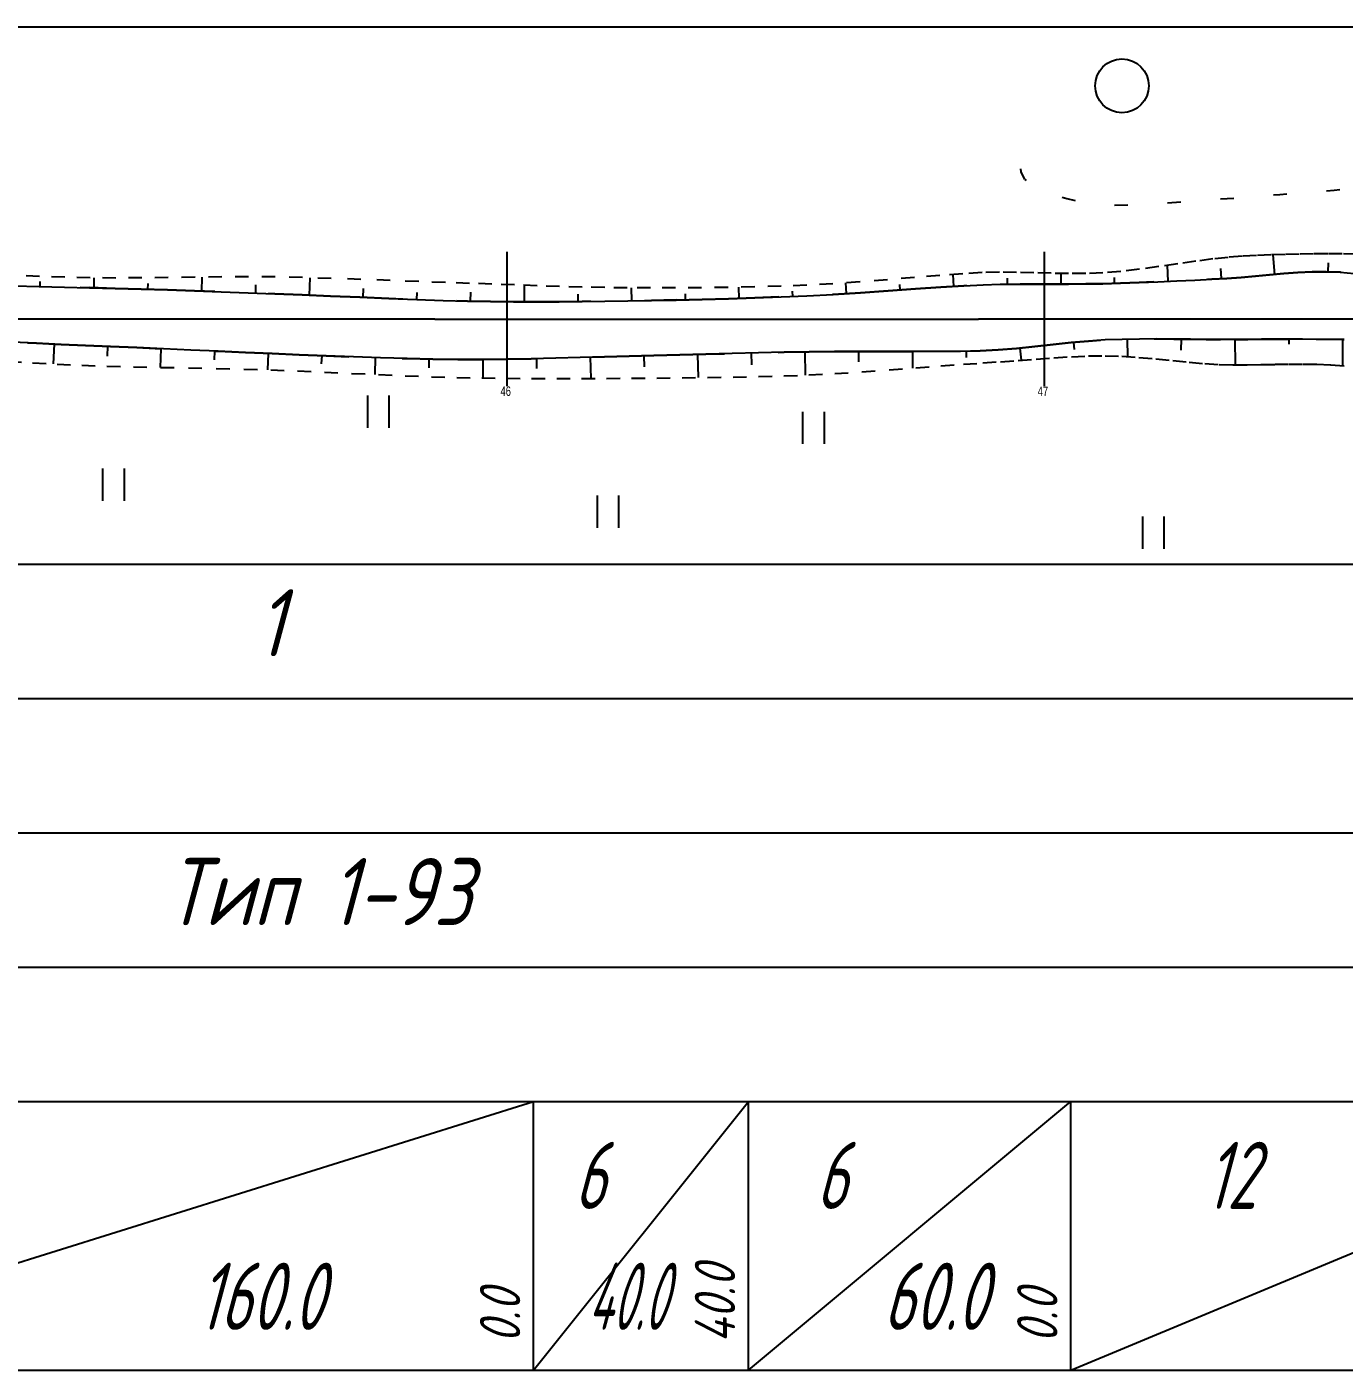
# Model space of a CAD drawing. Extents: x 2172 to 5772, y -842 to -248.
# Drawn here: x 3458.71 to 3507.75, y -664.04 to -614.04 of the extents above; entities that cross this region are included whole.
import ezdxf

# ---------------------------------------------------------------- set-up
doc = ezdxf.new("R2010")
doc.units = 0
doc.header["$MEASUREMENT"] = 0
doc.linetypes.add('CONTI', pattern=[0])
doc.linetypes.add('STROT', pattern=[1.7, 0.5, -1.2])
doc.layers.get('0').update_dxf_attribs({"linetype": 'CONTINUOUS'})
for name, color, linetype in [('DEFAULT', 7, 'CONTI'), ('OTKOSDEFAULT', 32, 'CONTI'), ('SIT_LDEFAULT', 7, 'CONTI'), ('USLZNDEFAULT', 7, 'CONTI'), ('ОТМЕТКИ_КЮВЕТОВ', 7, 'CONTINUOUS')]:
    doc.layers.add(name, color=color, linetype=linetype)
doc.styles.add('SHRFT', font='TXT', dxfattribs={"width": 8.75})
doc.styles.add('ГОСТ', font='gost.TTF', dxfattribs={"oblique": 15, "height": 1})

# ---------------------------------------------------------------- blocks, each defined once
blk = doc.blocks.new('BL_2011')
at = {"color": 0}
for p, q in [((0, 0), (0, 6)), ((4, 0), (4, 6))]:
    blk.add_line(p, q, dxfattribs=at)
blk = doc.blocks.new('BL_2004')
at = {"color": 0}
blk.add_circle((0, 0), 5, dxfattribs=at)

msp = doc.modelspace()

# ---------------------------------------------------------------- linework, layer by layer
at = {"linetype": 'Continuous'}
for p, q in [((3396.596, -614.043), (4356.596, -614.043)), ((3396.596, -634.043), (4356.596, -634.043)), ((3396.596, -639.043), (4356.596, -639.043)), ((3396.596, -644.043), (4356.596, -644.043)), ((3396.596, -649.043), (4356.596, -649.043)), ((3396.596, -654.043), (4356.596, -654.043)), ((3396.596, -664.043), (4356.596, -664.043))]:
    msp.add_line(p, q, dxfattribs=at)
at = {"layer": 'DEFAULT', "color": 12, "linetype": 'CONTI'}
for p, q in [((3476.596, -627.421), (3476.596, -622.421)), ((3496.596, -627.422), (3496.596, -622.421)), ((3473.905, -624.922), (3494.136, -624.922)), ((3496.741, -624.921), (3494.136, -624.921)), ((3499.346, -624.921), (3496.741, -624.921)), ((3501.951, -624.921), (3499.346, -624.921)), ((3504.556, -624.921), (3501.951, -624.921)), ((3507.161, -624.921), (3504.556, -624.921)), ((3509.766, -624.921), (3507.161, -624.921))]:
    msp.add_line(p, q, dxfattribs=at)
for points in [[(3458.867, -624.921, 0), (3457.312, -624.921, 0)], [(3460.572, -624.922, 0), (3458.867, -624.921, 0)], [(3462.424, -624.921, 0), (3460.572, -624.922, 0)], [(3464.424, -624.921, 0), (3462.424, -624.921, 0)], [(3466.572, -624.921, 0), (3464.424, -624.921, 0)], [(3468.869, -624.922, 0), (3466.572, -624.921, 0)], [(3471.312, -624.921, 0), (3468.869, -624.922, 0)], [(3473.905, -624.922, 0), (3471.312, -624.921, 0)]]:
    msp.add_polyline3d(points, dxfattribs=at)
at = {"layer": 'OTKOSDEFAULT', "color": 32, "linetype": 'STROT'}
for p, q in [((3506.612, -622.494, 42.45), (3506.083, -622.501, 42.441)), ((3507.14, -622.492, 42.459), (3506.612, -622.494, 42.45)), ((3507.676, -622.495, 42.461), (3507.14, -622.492, 42.459)), ((3508.227, -622.508, 42.463), (3507.676, -622.495, 42.461)), ((3500.85, -622.968, 42.386), (3500.137, -623.066, 42.383)), ((3501.557, -622.865, 42.389), (3500.85, -622.968, 42.386)), ((3502.237, -622.767, 42.392), (3501.557, -622.865, 42.389)), ((3502.87, -622.683, 42.395), (3502.237, -622.767, 42.392)), ((3503.437, -622.622, 42.398), (3502.87, -622.683, 42.395)), ((3503.965, -622.583, 42.406), (3503.437, -622.622, 42.398)), ((3504.493, -622.55, 42.415), (3503.965, -622.583, 42.406)), ((3505.023, -622.527, 42.424), (3504.493, -622.55, 42.415)), ((3505.552, -622.511, 42.433), (3505.023, -622.527, 42.424)), ((3506.083, -622.501, 42.441), (3505.552, -622.511, 42.433)), ((3459.181, -623.329, 42.212), (3458.231, -623.288, 42.207)), ((3460.128, -623.365, 42.217), (3459.181, -623.329, 42.212)), ((3461.072, -623.386, 42.222), (3460.128, -623.365, 42.217)), ((3462.022, -623.392, 42.221), (3461.072, -623.386, 42.222)), ((3462.993, -623.386, 42.219), (3462.022, -623.392, 42.221)), ((3463.977, -623.374, 42.218), (3462.993, -623.386, 42.219)), ((3464.971, -623.36, 42.216), (3463.977, -623.374, 42.218)), ((3465.969, -623.348, 42.215), (3464.971, -623.36, 42.216)), ((3466.965, -623.345, 42.214), (3465.969, -623.348, 42.215)), ((3467.952, -623.353, 42.212), (3466.965, -623.345, 42.214)), ((3468.972, -623.374, 42.218), (3467.952, -623.353, 42.212)), ((3470.045, -623.406, 42.223), (3468.972, -623.374, 42.218)), ((3471.146, -623.443, 42.229), (3470.045, -623.406, 42.223)), ((3472.239, -623.483, 42.235), (3471.146, -623.443, 42.229)), ((3473.299, -623.522, 42.241), (3472.239, -623.483, 42.235)), ((3490.758, -623.457, 42.353), (3489.73, -623.538, 42.346)), ((3491.76, -623.372, 42.359), (3490.758, -623.457, 42.353)), ((3492.704, -623.293, 42.366), (3491.76, -623.372, 42.359)), ((3493.555, -623.23, 42.371), (3492.704, -623.293, 42.366)), ((3494.275, -623.189, 42.376), (3493.555, -623.23, 42.371)), ((3494.916, -623.176, 42.376), (3494.275, -623.189, 42.376)), ((3495.56, -623.182, 42.376), (3494.916, -623.176, 42.376)), ((3496.204, -623.198, 42.376), (3495.56, -623.182, 42.376)), ((3496.847, -623.216, 42.376), (3496.204, -623.198, 42.376)), ((3497.491, -623.229, 42.376), (3496.847, -623.216, 42.376)), ((3498.133, -623.227, 42.376), (3497.491, -623.229, 42.376)), ((3498.773, -623.201, 42.377), (3498.133, -623.227, 42.376)), ((3499.437, -623.146, 42.38), (3498.773, -623.201, 42.377)), ((3500.137, -623.066, 42.383), (3499.437, -623.146, 42.38)), ((3474.29, -623.56, 42.246), (3473.299, -623.522, 42.241)), ((3475.187, -623.59, 42.251), (3474.29, -623.56, 42.246)), ((3476.027, -623.618, 42.256), (3475.187, -623.59, 42.251)), ((3476.866, -623.648, 42.261), (3476.027, -623.618, 42.256)), ((3477.705, -623.678, 42.267), (3476.866, -623.648, 42.261)), ((3478.544, -623.706, 42.272), (3477.705, -623.678, 42.267)), ((3479.383, -623.73, 42.277), (3478.544, -623.706, 42.272)), ((3480.222, -623.748, 42.283), (3479.383, -623.73, 42.277)), ((3481.061, -623.757, 42.288), (3480.222, -623.748, 42.283)), ((3481.933, -623.76, 42.294), (3481.061, -623.757, 42.288)), ((3482.861, -623.76, 42.3), (3481.933, -623.76, 42.294)), ((3483.828, -623.754, 42.307), (3482.861, -623.76, 42.3)), ((3484.816, -623.743, 42.314), (3483.828, -623.754, 42.307)), ((3485.81, -623.725, 42.32), (3484.816, -623.743, 42.314)), ((3486.791, -623.699, 42.327), (3485.81, -623.725, 42.32)), ((3487.745, -623.663, 42.333), (3486.791, -623.699, 42.327)), ((3488.714, -623.611, 42.34), (3487.745, -623.663, 42.333)), ((3489.73, -623.538, 42.346), (3488.714, -623.611, 42.34)), ((3458.008, -626.488, 41.884), (3458.924, -626.545, 41.875)), ((3494.959, -626.506, 42.138), (3495.62, -626.458, 42.155)), ((3495.62, -626.458, 42.155), (3496.285, -626.406, 42.172)), ((3496.285, -626.406, 42.172), (3496.946, -626.359, 42.189)), ((3496.946, -626.359, 42.189), (3497.597, -626.319, 42.205)), ((3497.597, -626.319, 42.205), (3498.235, -626.293, 42.222)), ((3498.235, -626.293, 42.222), (3498.853, -626.286, 42.237)), ((3498.853, -626.286, 42.237), (3499.471, -626.305, 42.228)), ((3499.471, -626.305, 42.228), (3500.105, -626.346, 42.218)), ((3500.105, -626.346, 42.218), (3500.74, -626.403, 42.208)), ((3500.74, -626.403, 42.208), (3501.37, -626.464, 42.198)), ((3501.37, -626.464, 42.198), (3501.982, -626.525, 42.188)), ((3458.924, -626.545, 41.875), (3459.838, -626.599, 41.867)), ((3459.838, -626.599, 41.867), (3460.752, -626.641, 41.859)), ((3460.752, -626.641, 41.859), (3461.692, -626.672, 41.873)), ((3461.692, -626.672, 41.873), (3462.677, -626.695, 41.888)), ((3462.677, -626.695, 41.888), (3463.691, -626.717, 41.903)), ((3463.691, -626.717, 41.903), (3464.726, -626.736, 41.918)), ((3464.726, -626.736, 41.918), (3465.764, -626.758, 41.934)), ((3465.764, -626.758, 41.934), (3466.791, -626.783, 41.949)), ((3466.791, -626.783, 41.949), (3467.796, -626.814, 41.964)), ((3467.796, -626.814, 41.964), (3468.791, -626.851, 41.976)), ((3468.791, -626.851, 41.976), (3469.794, -626.896, 41.989)), ((3469.794, -626.896, 41.989), (3470.802, -626.941, 42.002)), ((3470.802, -626.941, 42.002), (3471.805, -626.985, 42.015)), ((3471.805, -626.985, 42.015), (3472.796, -627.028, 42.028)), ((3486.897, -627.033, 42.077), (3487.829, -626.998, 42.078)), ((3487.829, -626.998, 42.078), (3488.788, -626.949, 42.085)), ((3488.788, -626.949, 42.085), (3489.792, -626.886, 42.091)), ((3489.792, -626.886, 42.091), (3490.808, -626.813, 42.098)), ((3490.808, -626.813, 42.098), (3491.801, -626.738, 42.105)), ((3491.801, -626.738, 42.105), (3492.737, -626.665, 42.111)), ((3492.737, -626.665, 42.111), (3493.582, -626.601, 42.116)), ((3493.582, -626.601, 42.116), (3494.303, -626.552, 42.121)), ((3494.303, -626.552, 42.121), (3494.959, -626.506, 42.138)), ((3501.982, -626.525, 42.188), (3502.564, -626.575, 42.179)), ((3502.564, -626.575, 42.179), (3503.106, -626.608, 42.171)), ((3503.106, -626.608, 42.171), (3503.626, -626.622, 42.189)), ((3503.626, -626.622, 42.189), (3504.147, -626.623, 42.207)), ((3504.147, -626.623, 42.207), (3504.667, -626.615, 42.225)), ((3504.667, -626.615, 42.225), (3505.187, -626.604, 42.244)), ((3505.187, -626.604, 42.244), (3505.708, -626.597, 42.262)), ((3505.708, -626.597, 42.262), (3506.227, -626.593, 42.28)), ((3506.227, -626.593, 42.28), (3506.742, -626.603, 42.298)), ((3506.742, -626.603, 42.298), (3507.257, -626.626, 42.299)), ((3507.257, -626.626, 42.299), (3507.77, -626.663, 42.3)), ((3472.796, -627.028, 42.028), (3473.769, -627.064, 42.04)), ((3473.769, -627.064, 42.04), (3474.714, -627.091, 42.052)), ((3474.714, -627.091, 42.052), (3475.645, -627.11, 42.055)), ((3475.645, -627.11, 42.055), (3476.573, -627.122, 42.057)), ((3476.573, -627.122, 42.057), (3477.504, -627.129, 42.06)), ((3477.504, -627.129, 42.06), (3478.435, -627.13, 42.063)), ((3478.435, -627.13, 42.063), (3479.365, -627.13, 42.066)), ((3479.365, -627.13, 42.066), (3480.295, -627.127, 42.068)), ((3480.295, -627.127, 42.068), (3481.225, -627.12, 42.071)), ((3481.225, -627.12, 42.071), (3482.162, -627.113, 42.072)), ((3482.162, -627.113, 42.072), (3483.106, -627.106, 42.073)), ((3483.106, -627.106, 42.073), (3484.056, -627.095, 42.074)), ((3484.056, -627.095, 42.074), (3485.006, -627.081, 42.075)), ((3485.006, -627.081, 42.075), (3485.954, -627.06, 42.076)), ((3485.954, -627.06, 42.076), (3486.897, -627.033, 42.077))]:
    msp.add_line(p, q, dxfattribs=at)
at = {"layer": 'OTKOSDEFAULT', "color": 32}
for p, q in [((3501.198, -623.513), (3501.171, -622.921)), ((3505.175, -623.256), (3505.113, -622.524)), ((3507.164, -623.16), (3507.172, -622.827)), ((3461.211, -623.756), (3461.221, -623.387)), ((3465.224, -623.879), (3465.242, -623.358)), ((3469.231, -624.028), (3469.257, -623.383)), ((3493.222, -623.704), (3493.195, -623.256)), ((3495.217, -623.623), (3495.214, -623.401)), ((3497.212, -623.617), (3497.212, -623.223)), ((3499.206, -623.59), (3499.199, -623.378)), ((3500.821, -623.53, 42.385), (3501.52, -623.498, 42.401)), ((3501.52, -623.498, 42.401), (3502.195, -623.466, 42.417)), ((3502.195, -623.466, 42.417), (3502.824, -623.435, 42.432)), ((3502.824, -623.435, 42.432), (3503.389, -623.404, 42.445)), ((3503.188, -623.414), (3503.165, -623.035)), ((3503.389, -623.404, 42.445), (3503.918, -623.368, 42.458)), ((3503.918, -623.368, 42.458), (3504.448, -623.322, 42.471)), ((3504.448, -623.322, 42.471), (3504.978, -623.273, 42.483)), ((3504.978, -623.273, 42.483), (3505.507, -623.227, 42.496)), ((3505.507, -623.227, 42.496), (3506.033, -623.187, 42.509)), ((3506.033, -623.187, 42.509), (3506.558, -623.162, 42.521)), ((3506.558, -623.162, 42.521), (3507.079, -623.157, 42.533)), ((3507.079, -623.157, 42.533), (3507.601, -623.179, 42.524)), ((3507.601, -623.179, 42.524), (3508.13, -623.226, 42.514)), ((3458.233, -623.685, 42.11), (3459.173, -623.706, 42.103)), ((3459.173, -623.706, 42.103), (3460.109, -623.728, 42.097)), ((3459.201, -623.706), (3459.204, -623.518)), ((3460.109, -623.728, 42.097), (3461.046, -623.752, 42.09)), ((3461.046, -623.752, 42.09), (3461.994, -623.778, 42.097)), ((3461.994, -623.778, 42.097), (3462.963, -623.806, 42.103)), ((3462.963, -623.806, 42.103), (3463.95, -623.836, 42.11)), ((3463.219, -623.813), (3463.225, -623.598)), ((3463.95, -623.836, 42.11), (3464.949, -623.869, 42.116)), ((3464.949, -623.869, 42.116), (3465.95, -623.905, 42.123)), ((3465.95, -623.905, 42.123), (3466.949, -623.941, 42.129)), ((3466.949, -623.941, 42.129), (3467.939, -623.978, 42.136)), ((3467.229, -623.952), (3467.24, -623.649)), ((3467.939, -623.978, 42.136), (3468.954, -624.017, 42.139)), ((3471.232, -624.113), (3471.246, -623.78)), ((3473.232, -624.193), (3473.241, -623.936)), ((3475.23, -624.251), (3475.237, -623.923)), ((3477.232, -624.274), (3477.234, -623.661)), ((3479.233, -624.266), (3479.231, -623.996)), ((3481.233, -624.243), (3481.225, -623.759)), ((3483.232, -624.203), (3483.226, -623.981)), ((3485.232, -624.15), (3485.218, -623.736)), ((3487.23, -624.076), (3487.221, -623.88)), ((3488.723, -624.005, 42.287), (3489.747, -623.94, 42.286)), ((3489.228, -623.973), (3489.203, -623.575)), ((3489.747, -623.94, 42.286), (3490.782, -623.87, 42.284)), ((3490.782, -623.87, 42.284), (3491.794, -623.799, 42.283)), ((3491.225, -623.839), (3491.211, -623.63)), ((3491.794, -623.799, 42.283), (3492.743, -623.734, 42.282)), ((3492.743, -623.734, 42.282), (3493.596, -623.681, 42.281)), ((3493.596, -623.681, 42.281), (3494.312, -623.644, 42.28)), ((3494.312, -623.644, 42.28), (3494.948, -623.625, 42.288)), ((3494.948, -623.625, 42.288), (3495.584, -623.617, 42.296)), ((3495.584, -623.617, 42.296), (3496.22, -623.616, 42.304)), ((3496.22, -623.616, 42.304), (3496.857, -623.616, 42.312)), ((3496.857, -623.616, 42.312), (3497.495, -623.617, 42.32)), ((3497.495, -623.617, 42.32), (3498.131, -623.613, 42.328)), ((3498.131, -623.613, 42.328), (3498.767, -623.602, 42.336)), ((3498.767, -623.602, 42.336), (3499.427, -623.583, 42.351)), ((3499.427, -623.583, 42.351), (3500.118, -623.557, 42.368)), ((3500.118, -623.557, 42.368), (3500.821, -623.53, 42.385)), ((3468.954, -624.017, 42.139), (3470.019, -624.061, 42.143)), ((3470.019, -624.061, 42.143), (3471.102, -624.107, 42.146)), ((3471.102, -624.107, 42.146), (3472.182, -624.153, 42.15)), ((3472.182, -624.153, 42.15), (3473.228, -624.193, 42.153)), ((3473.228, -624.193, 42.153), (3474.215, -624.226, 42.157)), ((3474.215, -624.226, 42.157), (3475.118, -624.25, 42.16)), ((3475.118, -624.25, 42.16), (3475.971, -624.264, 42.16)), ((3475.971, -624.264, 42.16), (3476.822, -624.273, 42.159)), ((3476.822, -624.273, 42.159), (3477.674, -624.275, 42.159)), ((3477.674, -624.275, 42.159), (3478.526, -624.272, 42.159)), ((3478.526, -624.272, 42.159), (3479.379, -624.266, 42.159)), ((3479.379, -624.266, 42.159), (3480.231, -624.257, 42.159)), ((3480.231, -624.257, 42.159), (3481.083, -624.245, 42.159)), ((3481.083, -624.245, 42.159), (3481.963, -624.23, 42.176)), ((3481.963, -624.23, 42.176), (3482.89, -624.211, 42.194)), ((3482.89, -624.211, 42.194), (3483.85, -624.189, 42.213)), ((3483.85, -624.189, 42.213), (3484.832, -624.161, 42.232)), ((3484.832, -624.161, 42.232), (3485.817, -624.131, 42.251)), ((3485.817, -624.131, 42.251), (3486.793, -624.095, 42.27)), ((3486.793, -624.095, 42.27), (3487.748, -624.055, 42.288)), ((3487.748, -624.055, 42.288), (3488.723, -624.005, 42.287)), ((3459.067, -625.819, 42), (3458.154, -625.779, 42)), ((3459.982, -625.86, 42), (3459.067, -625.819, 42)), ((3459.722, -625.848), (3459.69, -626.589)), ((3460.894, -625.898, 42), (3459.982, -625.86, 42)), ((3461.83, -625.938, 42.005), (3460.894, -625.898, 42)), ((3461.712, -625.934), (3461.696, -626.303)), ((3462.802, -625.981, 42.01), (3461.83, -625.938, 42.005)), ((3463.8, -626.026, 42.015), (3462.802, -625.981, 42.01)), ((3496.241, -625.941, 42.243), (3495.557, -626.009, 42.227)), ((3495.681, -625.997), (3495.724, -626.45)), ((3496.919, -625.867, 42.258), (3496.241, -625.941, 42.243)), ((3497.586, -625.797, 42.273), (3496.919, -625.867, 42.258)), ((3498.235, -625.736, 42.288), (3497.586, -625.797, 42.273)), ((3497.674, -625.79), (3497.7, -626.053)), ((3498.862, -625.696, 42.302), (3498.235, -625.736, 42.288)), ((3499.486, -625.674, 42.312), (3498.862, -625.696, 42.302)), ((3500.13, -625.663, 42.321), (3499.486, -625.674, 42.312)), ((3499.675, -625.67), (3499.688, -626.32)), ((3500.777, -625.66, 42.331), (3500.13, -625.663, 42.321)), ((3501.417, -625.665, 42.341), (3500.777, -625.66, 42.331)), ((3502.035, -625.67, 42.351), (3501.417, -625.665, 42.341)), ((3501.68, -625.667), (3501.676, -626.081)), ((3502.619, -625.675, 42.36), (3502.035, -625.67, 42.351)), ((3503.155, -625.677, 42.368), (3502.619, -625.675, 42.36)), ((3503.663, -625.675, 42.379), (3503.155, -625.677, 42.368)), ((3504.17, -625.674, 42.391), (3503.663, -625.675, 42.379)), ((3503.687, -625.675), (3503.69, -626.623)), ((3504.68, -625.673, 42.402), (3504.17, -625.674, 42.391)), ((3505.188, -625.673, 42.413), (3504.68, -625.673, 42.402)), ((3505.695, -625.672, 42.424), (3505.188, -625.673, 42.413)), ((3505.693, -625.672), (3505.694, -625.857)), ((3506.203, -625.673, 42.436), (3505.695, -625.672, 42.424)), ((3506.711, -625.675, 42.447), (3506.203, -625.673, 42.436)), ((3507.227, -625.676, 42.457), (3506.711, -625.675, 42.447)), ((3507.753, -625.678, 42.467), (3507.227, -625.676, 42.457)), ((3507.697, -625.678), (3507.693, -626.658)), ((3463.704, -626.022), (3463.673, -626.716)), ((3464.816, -626.072, 42.021), (3463.8, -626.026, 42.015)), ((3465.836, -626.119, 42.026), (3464.816, -626.072, 42.021)), ((3465.696, -626.112), (3465.68, -626.435)), ((3466.85, -626.164, 42.031), (3465.836, -626.119, 42.026)), ((3467.847, -626.206, 42.037), (3466.85, -626.164, 42.031)), ((3467.689, -626.199), (3467.664, -626.811)), ((3468.843, -626.247, 42.05), (3467.847, -626.206, 42.037)), ((3469.854, -626.288, 42.064), (3468.843, -626.247, 42.05)), ((3469.686, -626.281), (3469.673, -626.585)), ((3470.866, -626.327, 42.078), (3469.854, -626.288, 42.064)), ((3471.872, -626.361, 42.091), (3470.866, -626.327, 42.078)), ((3471.682, -626.355), (3471.661, -626.979)), ((3472.865, -626.392, 42.105), (3471.872, -626.361, 42.091)), ((3473.83, -626.412, 42.118), (3472.865, -626.392, 42.105)), ((3473.68, -626.409), (3473.673, -626.735)), ((3474.761, -626.426, 42.13), (3473.83, -626.412, 42.118)), ((3475.671, -626.425, 42.129), (3474.761, -626.426, 42.13)), ((3476.579, -626.415, 42.128), (3475.671, -626.425, 42.129)), ((3475.681, -626.425), (3475.685, -627.111)), ((3477.489, -626.397, 42.126), (3476.579, -626.415, 42.128)), ((3478.399, -626.373, 42.125), (3477.489, -626.397, 42.126)), ((3477.681, -626.392), (3477.69, -626.762)), ((3479.308, -626.347, 42.124), (3478.399, -626.373, 42.125)), ((3480.218, -626.321, 42.123), (3479.308, -626.347, 42.124)), ((3479.68, -626.336), (3479.703, -627.128)), ((3481.128, -626.299, 42.121), (3480.218, -626.321, 42.123)), ((3482.055, -626.276, 42.13), (3481.128, -626.299, 42.121)), ((3481.68, -626.285), (3481.689, -626.701)), ((3483.015, -626.252, 42.138), (3482.055, -626.276, 42.13)), ((3483.991, -626.226, 42.147), (3483.015, -626.252, 42.138)), ((3483.679, -626.235), (3483.702, -627.099)), ((3484.972, -626.2, 42.156), (3483.991, -626.226, 42.147)), ((3485.95, -626.176, 42.165), (3484.972, -626.2, 42.156)), ((3485.678, -626.182), (3485.689, -626.624)), ((3486.908, -626.154, 42.173), (3485.95, -626.176, 42.165)), ((3487.836, -626.138, 42.182), (3486.908, -626.154, 42.173)), ((3487.678, -626.14), (3487.691, -627.004)), ((3488.774, -626.129, 42.184), (3487.836, -626.138, 42.182)), ((3489.754, -626.129, 42.186), (3488.774, -626.129, 42.184)), ((3489.678, -626.129), (3489.677, -626.511)), ((3490.743, -626.13, 42.189), (3489.754, -626.129, 42.186)), ((3491.711, -626.132, 42.191), (3490.743, -626.13, 42.189)), ((3491.679, -626.133), (3491.679, -626.747)), ((3492.632, -626.132, 42.193), (3491.711, -626.132, 42.191)), ((3493.472, -626.124, 42.195), (3492.632, -626.132, 42.193)), ((3494.202, -626.105, 42.197), (3493.472, -626.124, 42.195)), ((3493.68, -626.118), (3493.685, -626.356)), ((3494.875, -626.067, 42.212), (3494.202, -626.105, 42.197)), ((3495.557, -626.009, 42.227), (3494.875, -626.067, 42.212))]:
    msp.add_line(p, q, dxfattribs=at)
at = {"layer": 'SIT_LDEFAULT', "color": 7}
for p, q in [((3495.704, -619.325), (3495.72, -619.443)), ((3495.72, -619.443), (3495.857, -619.722)), ((3495.859, -619.722), (3495.912, -619.764)), ((3497.254, -620.38), (3497.428, -620.431)), ((3497.428, -620.431), (3497.734, -620.5)), ((3503.152, -620.45), (3503.645, -620.413)), ((3505.125, -620.298), (3505.356, -620.279)), ((3505.356, -620.279), (3505.62, -620.258)), ((3507.097, -620.142), (3507.384, -620.121)), ((3507.384, -620.119), (3507.589, -620.1)), ((3499.202, -620.676), (3499.697, -620.669)), ((3501.18, -620.589), (3501.673, -620.557)), ((3502.824, -623.435), (3502.663, -623.443)), ((3503.389, -623.404), (3502.824, -623.435)), ((3503.918, -623.368), (3503.389, -623.404)), ((3504.448, -623.322), (3503.918, -623.368)), ((3504.978, -623.273), (3504.448, -623.322)), ((3505.507, -623.227), (3504.978, -623.273)), ((3506.033, -623.187), (3505.507, -623.227)), ((3506.558, -623.162), (3506.033, -623.187)), ((3507.079, -623.157), (3506.558, -623.162)), ((3507.601, -623.179), (3507.079, -623.157)), ((3507.633, -623.181), (3507.601, -623.179)), ((3461.046, -623.752), (3460.696, -623.744)), ((3461.994, -623.776), (3461.046, -623.75)), ((3462.963, -623.806), (3461.994, -623.778)), ((3463.95, -623.836), (3462.963, -623.806)), ((3464.949, -623.869), (3463.95, -623.836)), ((3465.709, -623.894), (3464.949, -623.867)), ((3467.939, -623.978), (3467.712, -623.969)), ((3468.954, -624.017), (3467.939, -623.978)), ((3489.748, -623.942), (3488.723, -624.007)), ((3490.782, -623.87), (3489.747, -623.94)), ((3491.794, -623.799), (3490.782, -623.87)), ((3492.743, -623.734), (3491.794, -623.799)), ((3493.596, -623.681), (3492.743, -623.734)), ((3493.696, -623.676), (3493.596, -623.681)), ((3496.22, -623.616), (3495.69, -623.618)), ((3496.857, -623.616), (3496.22, -623.616)), ((3497.495, -623.617), (3496.857, -623.616)), ((3498.131, -623.613), (3497.495, -623.617)), ((3498.767, -623.602), (3498.131, -623.613)), ((3499.427, -623.585), (3498.768, -623.604)), ((3500.118, -623.557), (3499.427, -623.585)), ((3500.672, -623.535), (3500.118, -623.555)), ((3470.019, -624.061), (3468.954, -624.017)), ((3471.102, -624.107), (3470.019, -624.061)), ((3472.182, -624.153), (3471.102, -624.107)), ((3472.713, -624.174), (3472.182, -624.153)), ((3475.118, -624.25), (3474.712, -624.24)), ((3475.971, -624.264), (3475.118, -624.25)), ((3476.822, -624.273), (3475.971, -624.264)), ((3477.674, -624.275), (3476.822, -624.273)), ((3478.526, -624.272), (3477.674, -624.275)), ((3479.379, -624.266), (3478.526, -624.272)), ((3479.709, -624.264), (3479.379, -624.268)), ((3481.963, -624.23), (3481.711, -624.235)), ((3482.89, -624.209), (3481.963, -624.228)), ((3483.85, -624.189), (3482.89, -624.211)), ((3484.832, -624.161), (3483.85, -624.189)), ((3485.817, -624.131), (3484.832, -624.161)), ((3486.709, -624.097), (3485.817, -624.131)), ((3488.723, -624.005), (3488.707, -624.006)), ((3458.733, -625.805), (3459.067, -625.819)), ((3459.067, -625.819), (3459.982, -625.86)), ((3459.982, -625.86), (3460.894, -625.898)), ((3460.894, -625.898), (3461.83, -625.938)), ((3461.83, -625.938), (3462.802, -625.981)), ((3462.802, -625.983), (3463.712, -626.023)), ((3495.557, -626.009), (3496.241, -625.941)), ((3496.241, -625.941), (3496.919, -625.867)), ((3496.919, -625.867), (3497.586, -625.797)), ((3497.586, -625.797), (3498.235, -625.736)), ((3498.235, -625.736), (3498.677, -625.707)), ((3500.679, -625.661), (3500.777, -625.66)), ((3500.777, -625.66), (3501.417, -625.665)), ((3501.417, -625.665), (3502.035, -625.67)), ((3502.035, -625.67), (3502.62, -625.677)), ((3502.619, -625.675), (3503.155, -625.677)), ((3503.155, -625.675), (3503.663, -625.673)), ((3503.663, -625.675), (3504.17, -625.674)), ((3504.17, -625.674), (3504.68, -625.673)), ((3504.68, -625.673), (3505.188, -625.673)), ((3505.188, -625.673), (3505.689, -625.673)), ((3507.691, -625.676), (3507.753, -625.676)), ((3465.704, -626.112), (3465.836, -626.119)), ((3465.836, -626.119), (3466.85, -626.164)), ((3466.85, -626.164), (3467.847, -626.206)), ((3467.847, -626.204), (3468.843, -626.245)), ((3468.843, -626.247), (3469.854, -626.288)), ((3469.854, -626.288), (3470.692, -626.32)), ((3472.687, -626.387), (3472.865, -626.392)), ((3472.865, -626.392), (3473.83, -626.412)), ((3473.83, -626.41), (3474.761, -626.424)), ((3474.761, -626.424), (3475.671, -626.423)), ((3475.671, -626.425), (3476.579, -626.415)), ((3476.579, -626.415), (3477.489, -626.397)), ((3477.489, -626.397), (3477.689, -626.391)), ((3479.688, -626.336), (3480.218, -626.321)), ((3480.218, -626.321), (3481.128, -626.299)), ((3481.128, -626.299), (3482.055, -626.276)), ((3482.055, -626.276), (3483.015, -626.252)), ((3483.015, -626.252), (3483.991, -626.226)), ((3483.991, -626.226), (3484.687, -626.208)), ((3486.686, -626.159), (3486.908, -626.154)), ((3486.908, -626.154), (3487.836, -626.138)), ((3487.836, -626.138), (3488.774, -626.129)), ((3488.774, -626.129), (3489.754, -626.129)), ((3489.754, -626.129), (3490.743, -626.13)), ((3490.743, -626.128), (3491.685, -626.131)), ((3493.686, -626.118), (3494.202, -626.105)), ((3494.202, -626.105), (3494.875, -626.067)), ((3494.875, -626.067), (3495.557, -626.009))]:
    msp.add_line(p, q, dxfattribs=at)
at = {"layer": 'ОТМЕТКИ_КЮВЕТОВ'}
for p, q in [((3445.577, -664.043), (3477.577, -654.043)), ((3477.577, -664.043), (3477.577, -654.043)), ((3477.577, -664.043), (3485.577, -654.043)), ((3485.577, -664.043), (3485.577, -654.043)), ((3485.577, -664.043), (3497.577, -654.043)), ((3497.577, -664.043), (3497.577, -654.043)), ((3497.577, -664.043), (3521.577, -654.043))]:
    msp.add_line(p, q, dxfattribs=at)

# ---------------------------------------------------------------- block references
at = {"layer": 'USLZNDEFAULT', "color": 7}
for name, p, xscale, yscale, zscale in [('BL_2004', (3499.482, -616.237), 0.2000000000000455, 0.1999999999999886, 0.2000000000000171), ('BL_2011', (3471.401, -628.965), 0.1999999999998181, 0.1999999999999318, 0.1999999999999034), ('BL_2011', (3487.603, -629.568), 0.1999999999998181, 0.1999999999999318, 0.1999999999999034), ('BL_2011', (3461.539, -631.68), 0.1999999999998181, 0.1999999999999318, 0.1999999999999034), ('BL_2011', (3479.955, -632.686), 0.1999999999998181, 0.1999999999999318, 0.1999999999999034), ('BL_2011', (3500.256, -633.474), 0.1999999999998181, 0.1999999999999318, 0.1999999999999034)]:
    msp.add_blockref(name, p, dxfattribs=dict(at, xscale=xscale, yscale=yscale, zscale=zscale))

# ---------------------------------------------------------------- texts
at = {"char_height": 2.5, "attachment_point": 1, "style": 'ГОСТ'}
for s, width, insert in [('1', 10.99147, (3467.261, -634.974)), ('Тип 1-93', 31.72369, (3463.9, -644.981))]:
    msp.add_mtext_dynamic_manual_height_columns(s, width=width, gutter_width=5, heights=[0], dxfattribs=dict(at, insert=insert))
at = {"layer": 'DEFAULT', "color": 12, "style": 'SHRFT', "width": 0.75}
for s, p in [('46', (3476.343, -627.779)), ('47', (3496.344, -627.78))]:
    msp.add_text(s, height=0.35, dxfattribs=at).set_placement(p)
at = {"layer": 'ОТМЕТКИ_КЮВЕТОВ', "style": 'ГОСТ', "oblique": 15}
for s, width, p in [('6', 0.8, (3479.077, -658.043)), ('6', 0.8, (3488.077, -658.043)), ('12', 0.8, (3502.577, -658.043)), ('160.0', 0.8, (3465.077, -662.543)), ('40.0', 0.6, (3479.577, -662.543)), ('60.0', 0.8, (3490.577, -662.543))]:
    msp.add_text(s, height=2.5, dxfattribs=dict(at, width=width)).set_placement(p)
for s, p in [('40.0', (3485.077, -663.043)), ('0.0', (3477.077, -663.043)), ('0.0', (3497.077, -663.043))]:
    msp.add_text(s, height=1.5, rotation=90, dxfattribs=at).set_placement(p)

doc.saveas('drawing.dxf')
